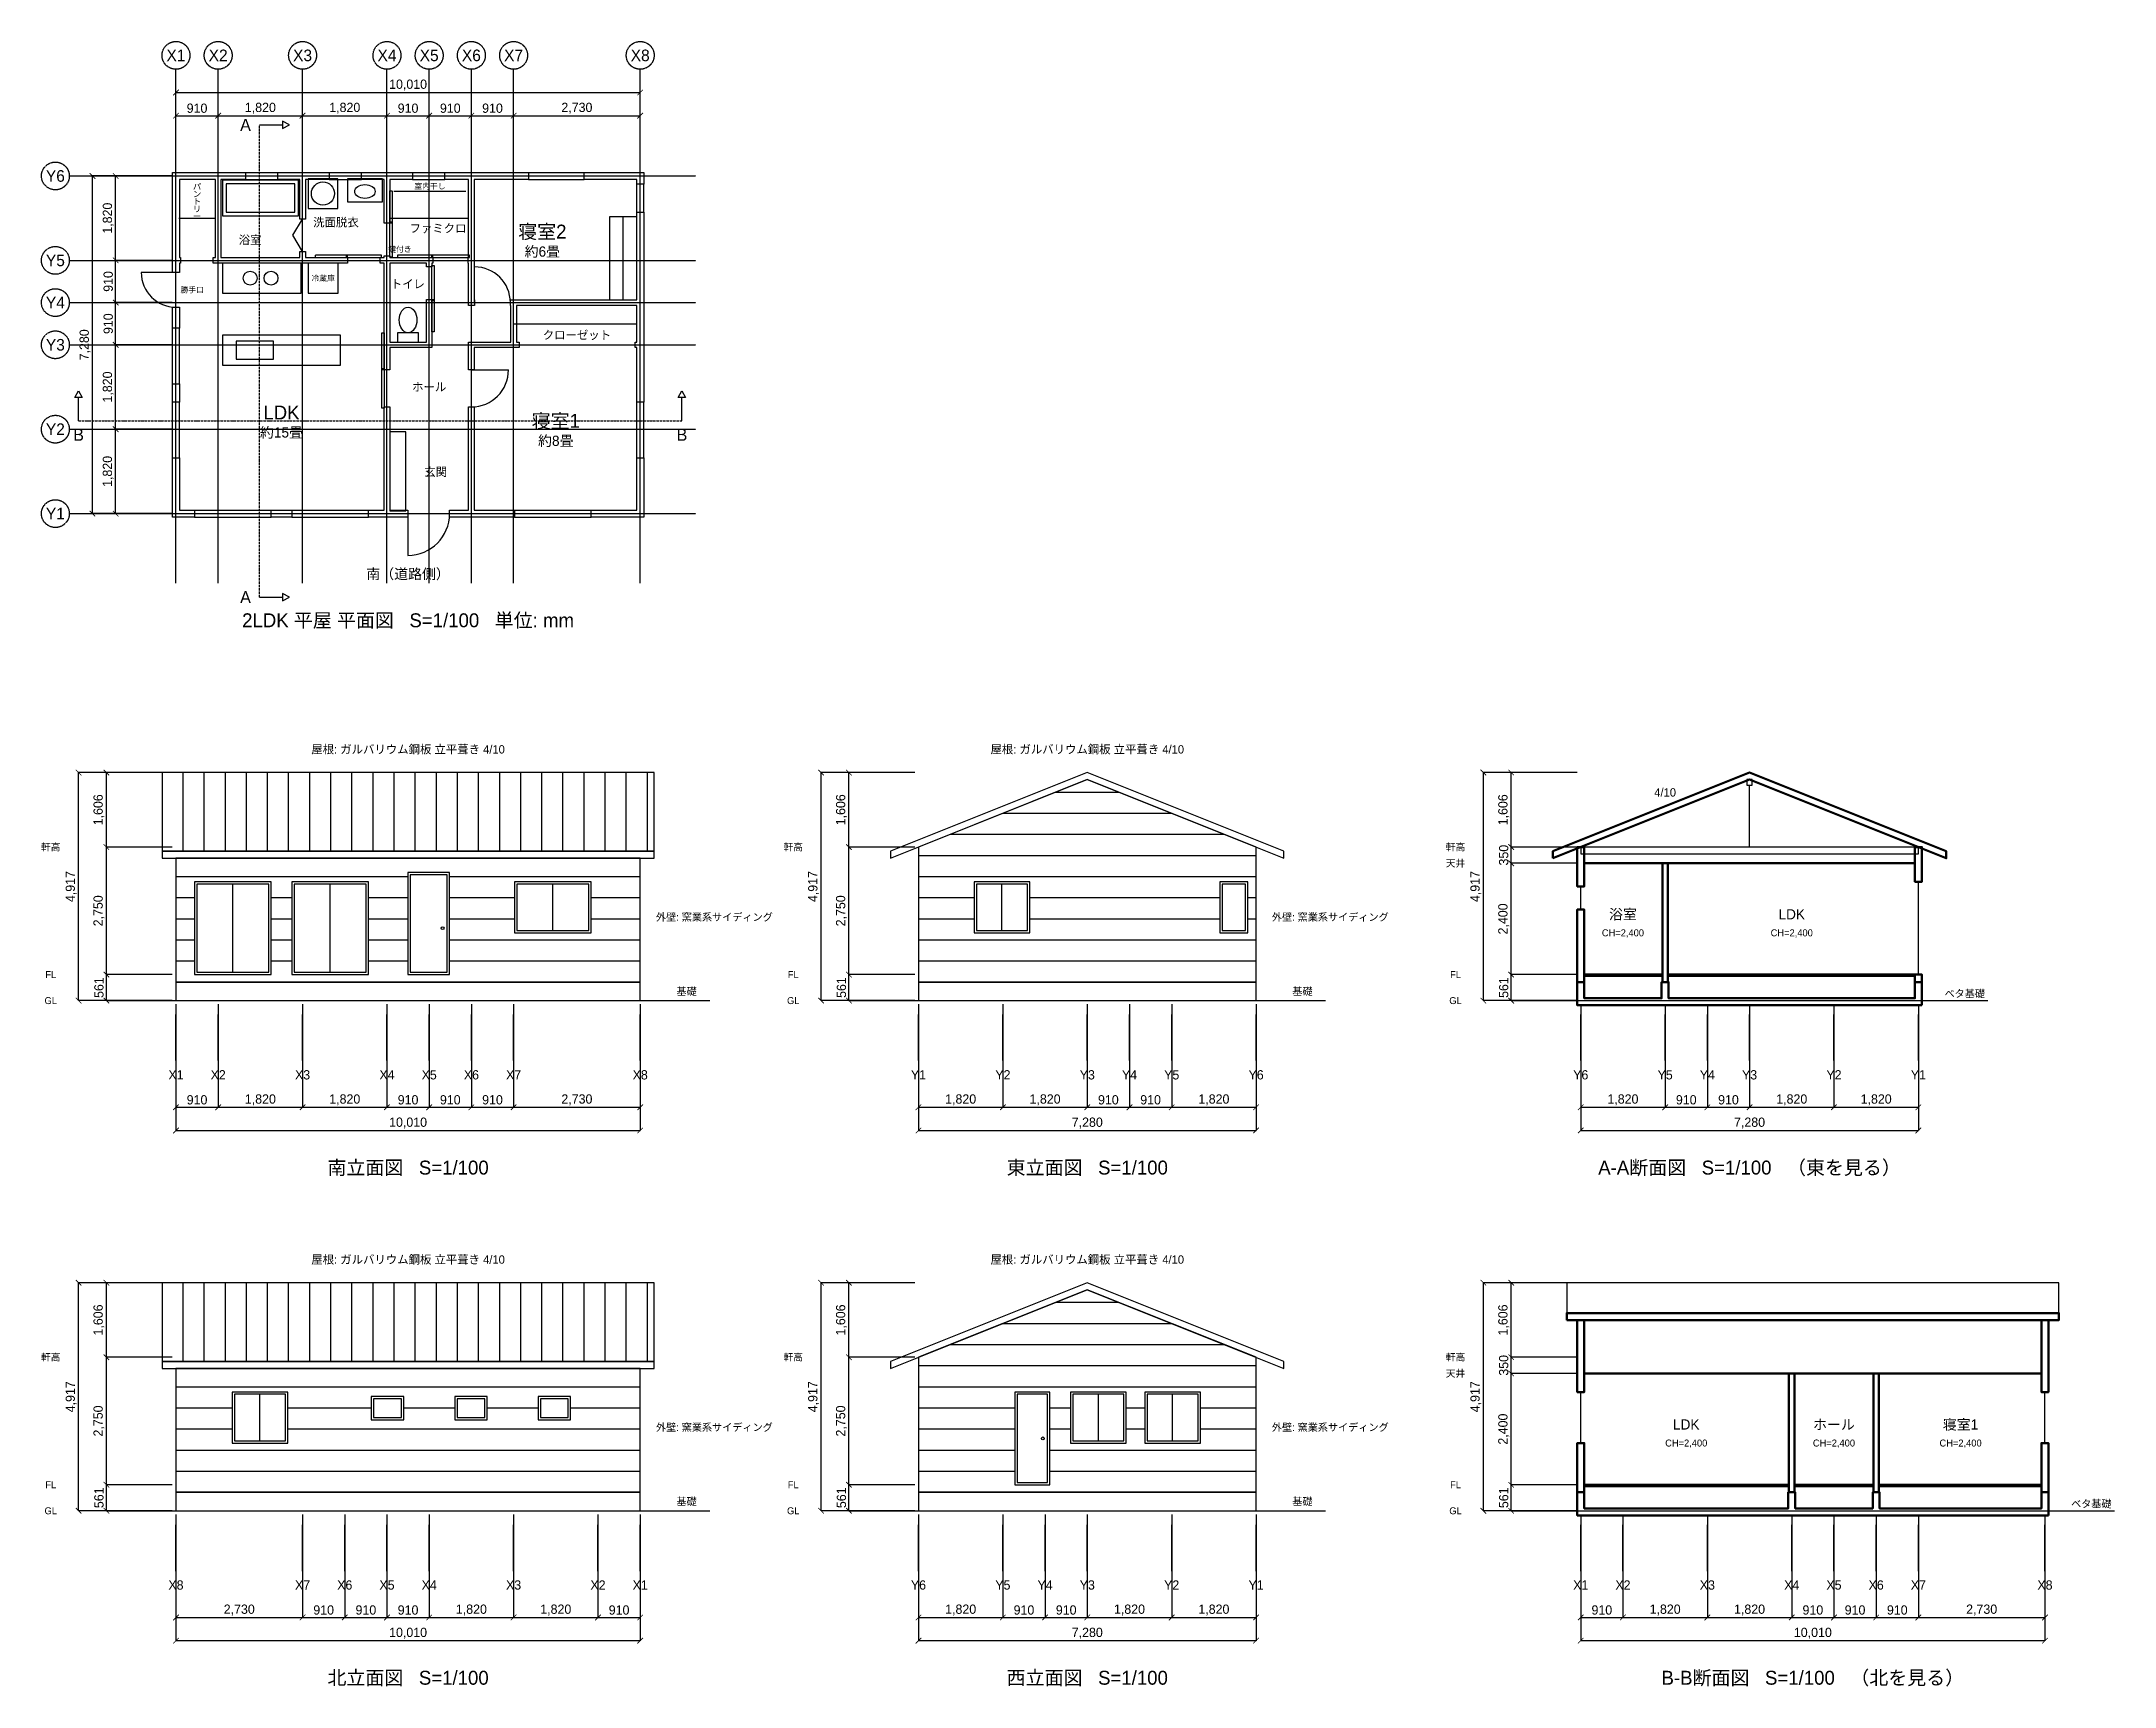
# Model space of a CAD drawing. Header units: millimetres. Extents: x -2900 to 41800, y -25289 to 10180.
import ezdxf
from ezdxf.enums import TextEntityAlignment as Align

# ---------------------------------------------------------------- set-up
doc = ezdxf.new("R2010")
doc.units = ezdxf.units.MM
for name, pattern in [('CENTER', [5.08, 3.175, -0.635, 0.635, -0.635]), ('DASHDOT', [3.556, 2.54, -0.508, 0, -0.508]), ('DASHED', [1.524, 1.27, -0.254])]:
    doc.linetypes.add(name, pattern=pattern)
for name, color, linetype in [('DIM', 2, 'CONTINUOUS'), ('DOOR', 3, 'CONTINUOUS'), ('ELEV', 7, 'CONTINUOUS'), ('ELEV_DETAIL', 8, 'CONTINUOUS'), ('ELEV_WINDOW', 4, 'CONTINUOUS'), ('FIXTURE', 8, 'CONTINUOUS'), ('GRID', 1, 'CENTER'), ('SECT', 7, 'CONTINUOUS'), ('SECT_VIEW', 8, 'CONTINUOUS'), ('TEXT', 7, 'CONTINUOUS'), ('WALL', 7, 'CONTINUOUS'), ('WINDOW', 4, 'CONTINUOUS')]:
    doc.layers.add(name, color=color, linetype=linetype)
doc.styles.add('kst32b', font='kst32b.lff')
doc.styles.add('OpenSansCondensed-Light', font='OpenSansCondensed-Light.ttf')
doc.dimstyles.new('EZDXF', dxfattribs={"dimtxt": 0.25, "dimasz": 0.175, "dimexe": 0.375, "dimexo": 0.125, "dimgap": 0.1, "dimtad": 1, "dimlfac": 100, "dimzin": 12, "dimdsep": 46, "dimtxsty": 'OpenSansCondensed-Light', "dimblk": 'ARCHTICK', "dimcen": 2.5, "dimazin": 3, "dimtfac": 0.5, "dimtmove": 2, "dimatfit": 3})

# ---------------------------------------------------------------- blocks, each defined once
blk = doc.blocks.new('_ARCHTICK')
at = {"color": 0, "linetype": 'BYBLOCK', "const_width": 0.15}
blk.add_lwpolyline([(-0.5, -0.5), (0.5, 0.5)], dxfattribs=at)

msp = doc.modelspace()

# ---------------------------------------------------------------- linework, layer by layer
at = {"layer": 'DOOR'}
for p, q in [((0, 5200), (-750, 5200)), ((6440, 4550), (6440, 5320)), ((6370, 3100), (7170, 3100)), ((5000, 0), (5000, -900))]:
    msp.add_line(p, q, dxfattribs=at)
at = {"layer": 'DOOR', "linetype": 'DASHED', "ltscale": 8}
for points in [[(4610, 6260), (4610, 6960), (4660, 6960), (4660, 6260)], [(3000, 5520), (3700, 5520), (3700, 5570), (3000, 5570)], [(4780, 5520), (5540, 5520), (5540, 5570), (4780, 5570)], [(5520, 3920), (5520, 4620), (5570, 4620), (5570, 3920)], [(4440, 3100), (4440, 3900), (4490, 3900), (4490, 3100)]]:
    msp.add_lwpolyline(points, close=True, dxfattribs=at)
at = {"layer": 'DOOR'}
msp.add_lwpolyline([(2730, 5650), (2520, 6000), (2730, 6350)], dxfattribs=at)
at = {"layer": 'DOOR', "linetype": 'CONTINUOUS', "ltscale": 8}
for points in [[(4610, 5530), (4610, 6290), (4660, 6290), (4660, 5530)], [(3670, 5520), (4430, 5520), (4430, 5570), (3670, 5570)], [(5510, 5520), (6330, 5520), (6330, 5570), (5510, 5570)], [(5520, 4590), (5520, 5350), (5570, 5350), (5570, 4590)], [(4440, 2270), (4440, 3130), (4490, 3130), (4490, 2270)]]:
    msp.add_lwpolyline(points, close=True, dxfattribs=at)
at = {"layer": 'DOOR'}
for centre, radius, start, end in [((0, 5200), 750, 180, 270), ((6440, 4550), 770, 0, 90), ((6370, 3100), 800, 270, 360), ((5000, 0), 900, 270, 360)]:
    msp.add_arc(centre, radius, start, end, dxfattribs=at)
at = {"layer": 'ELEV'}
for p, q in [((-1500, -10500), (11510, -10500)), ((14510, -10500), (24790, -10500)), ((-1500, -21500), (11510, -21500)), ((14510, -21500), (24790, -21500))]:
    msp.add_line(p, q, dxfattribs=at)
for points in [[(-300, -7279), (10310, -7279), (10310, -5583), (-300, -5583)], [(15410, -7429), (19650, -5733), (23890, -7429), (23890, -7279), (19650, -5583), (15410, -7279)], [(16010, -10100), (23290, -10100), (23290, -7189), (19650, -5733), (16010, -7189)], [(-300, -7429), (10310, -7429), (10310, -7279), (-300, -7279)], [(0, -10100), (10010, -10100), (10010, -7429), (0, -7429)], [(0, -10500), (10010, -10500), (10010, -10100), (0, -10100)], [(16010, -10500), (23290, -10500), (23290, -10100), (16010, -10100)], [(-300, -18279), (10310, -18279), (10310, -16583), (-300, -16583)], [(15410, -18429), (19650, -16733), (23890, -18429), (23890, -18279), (19650, -16583), (15410, -18279)], [(16010, -21100), (23290, -21100), (23290, -18189), (19650, -16733), (16010, -18189)], [(-300, -18429), (10310, -18429), (10310, -18279), (-300, -18279)], [(0, -21100), (10010, -21100), (10010, -18429), (0, -18429)], [(0, -21500), (10010, -21500), (10010, -21100), (0, -21100)], [(16010, -21500), (23290, -21500), (23290, -21100), (16010, -21100)]]:
    msp.add_lwpolyline(points, close=True, dxfattribs=at)
at = {"layer": 'ELEV_DETAIL'}
for p, q in [((155, -7279), (155, -5583)), ((610, -7279), (610, -5583)), ((1065, -7279), (1065, -5583)), ((1520, -7279), (1520, -5583)), ((1975, -7279), (1975, -5583)), ((2430, -7279), (2430, -5583)), ((2885, -7279), (2885, -5583)), ((3340, -7279), (3340, -5583)), ((3795, -7279), (3795, -5583)), ((4250, -7279), (4250, -5583)), ((4705, -7279), (4705, -5583)), ((5160, -7279), (5160, -5583)), ((5615, -7279), (5615, -5583)), ((6070, -7279), (6070, -5583)), ((6525, -7279), (6525, -5583)), ((6980, -7279), (6980, -5583)), ((7435, -7279), (7435, -5583)), ((7890, -7279), (7890, -5583)), ((8345, -7279), (8345, -5583)), ((8800, -7279), (8800, -5583)), ((9255, -7279), (9255, -5583)), ((9710, -7279), (9710, -5583)), ((10165, -7279), (10165, -5583)), ((18970, -6005), (20330, -6005)), ((17832.5, -6460), (21467.5, -6460)), ((16695, -6915), (22605, -6915)), ((16010, -7370), (23290, -7370)), ((0, -7825), (5000, -7825)), ((5900, -7825), (10010, -7825)), ((16010, -7825), (23290, -7825)), ((0, -8280), (400, -8280)), ((2050, -8280), (2500, -8280)), ((4150, -8280), (5000, -8280)), ((5900, -8280), (7300, -8280)), ((8950, -8280), (10010, -8280)), ((16010, -8280), (17210, -8280)), ((18410, -8280), (22510, -8280)), ((23110, -8280), (23290, -8280)), ((0, -8735), (400, -8735)), ((2050, -8735), (2500, -8735)), ((4150, -8735), (5000, -8735)), ((5900, -8735), (7300, -8735)), ((8950, -8735), (10010, -8735)), ((16010, -8735), (17210, -8735)), ((18410, -8735), (22510, -8735)), ((23110, -8735), (23290, -8735)), ((0, -9190), (400, -9190)), ((2050, -9190), (2500, -9190)), ((4150, -9190), (5000, -9190)), ((5900, -9190), (10010, -9190)), ((16010, -9190), (23290, -9190)), ((0, -9645), (400, -9645)), ((2050, -9645), (2500, -9645)), ((4150, -9645), (5000, -9645)), ((5900, -9645), (10010, -9645)), ((16010, -9645), (23290, -9645)), ((155, -18279), (155, -16583)), ((610, -18279), (610, -16583)), ((1065, -18279), (1065, -16583)), ((1520, -18279), (1520, -16583)), ((1975, -18279), (1975, -16583)), ((2430, -18279), (2430, -16583)), ((2885, -18279), (2885, -16583)), ((3340, -18279), (3340, -16583)), ((3795, -18279), (3795, -16583)), ((4250, -18279), (4250, -16583)), ((4705, -18279), (4705, -16583)), ((5160, -18279), (5160, -16583)), ((5615, -18279), (5615, -16583)), ((6070, -18279), (6070, -16583)), ((6525, -18279), (6525, -16583)), ((6980, -18279), (6980, -16583)), ((7435, -18279), (7435, -16583)), ((7890, -18279), (7890, -16583)), ((8345, -18279), (8345, -16583)), ((8800, -18279), (8800, -16583)), ((9255, -18279), (9255, -16583)), ((9710, -18279), (9710, -16583)), ((10165, -18279), (10165, -16583)), ((18970, -17005), (20330, -17005)), ((17832.5, -17460), (21467.5, -17460)), ((16695, -17915), (22605, -17915)), ((16010, -18370), (23290, -18370)), ((0, -18825), (10010, -18825)), ((16010, -18825), (23290, -18825)), ((0, -19280), (1210, -19280)), ((2410, -19280), (4210, -19280)), ((4910, -19280), (6010, -19280)), ((6710, -19280), (7810, -19280)), ((8510, -19280), (10010, -19280)), ((16010, -19280), (18090, -19280)), ((18840, -19280), (19290, -19280)), ((20490, -19280), (20890, -19280)), ((22090, -19280), (23290, -19280)), ((0, -19735), (1210, -19735)), ((2410, -19735), (10010, -19735)), ((16010, -19735), (18090, -19735)), ((18840, -19735), (19290, -19735)), ((20490, -19735), (20890, -19735)), ((22090, -19735), (23290, -19735)), ((0, -20190), (10010, -20190)), ((16010, -20190), (18090, -20190)), ((18840, -20190), (23290, -20190)), ((0, -20645), (10010, -20645)), ((16010, -20645), (18090, -20645)), ((18840, -20645), (23290, -20645))]:
    msp.add_line(p, q, dxfattribs=at)
at = {"layer": 'ELEV_WINDOW'}
for p, q in [((1225, -9889), (1225, -7989)), ((3325, -9889), (3325, -7989)), ((8125, -8989), (8125, -7989)), ((17810, -8989), (17810, -7989)), ((1810, -19989), (1810, -18989)), ((19890, -19989), (19890, -18989)), ((21490, -19989), (21490, -18989))]:
    msp.add_line(p, q, dxfattribs=at)
for points in [[(400, -9939), (2050, -9939), (2050, -7939), (400, -7939)], [(450, -9889), (2000, -9889), (2000, -7989), (450, -7989)], [(2500, -9939), (4150, -9939), (4150, -7939), (2500, -7939)], [(2550, -9889), (4100, -9889), (4100, -7989), (2550, -7989)], [(5000, -9939), (5900, -9939), (5900, -7739), (5000, -7739)], [(5050, -9889), (5850, -9889), (5850, -7789), (5050, -7789)], [(7300, -9039), (8950, -9039), (8950, -7939), (7300, -7939)], [(7350, -8989), (8900, -8989), (8900, -7989), (7350, -7989)], [(17210, -9039), (18410, -9039), (18410, -7939), (17210, -7939)], [(17260, -8989), (18360, -8989), (18360, -7989), (17260, -7989)], [(22510, -9039), (23110, -9039), (23110, -7939), (22510, -7939)], [(22560, -8989), (23060, -8989), (23060, -7989), (22560, -7989)], [(1210, -20039), (2410, -20039), (2410, -18939), (1210, -18939)], [(1260, -19989), (2360, -19989), (2360, -18989), (1260, -18989)], [(4210, -19539), (4910, -19539), (4910, -19039), (4210, -19039)], [(4260, -19489), (4860, -19489), (4860, -19089), (4260, -19089)], [(6010, -19539), (6710, -19539), (6710, -19039), (6010, -19039)], [(6060, -19489), (6660, -19489), (6660, -19089), (6060, -19089)], [(7810, -19539), (8510, -19539), (8510, -19039), (7810, -19039)], [(7860, -19489), (8460, -19489), (8460, -19089), (7860, -19089)], [(18090, -20939), (18840, -20939), (18840, -18939), (18090, -18939)], [(18140, -20889), (18790, -20889), (18790, -18989), (18140, -18989)], [(19290, -20039), (20490, -20039), (20490, -18939), (19290, -18939)], [(19340, -19989), (20440, -19989), (20440, -18989), (19340, -18989)], [(20890, -20039), (22090, -20039), (22090, -18939), (20890, -18939)], [(20940, -19989), (22040, -19989), (22040, -18989), (20940, -18989)]]:
    msp.add_lwpolyline(points, close=True, dxfattribs=at)
for centre in [(5750, -8939), (18690, -19939)]:
    msp.add_circle(centre, 30, dxfattribs=at)
at = {"layer": 'FIXTURE'}
for p, q in [((4700, 6950), (6250, 6950)), ((60, 6370), (850, 6370)), ((4610, 6370), (6310, 6370)), ((9640, 4610), (9640, 6400)), ((7280, 4095), (9935, 4095)), ((4610, 1820), (6310, 1820))]:
    msp.add_line(p, q, dxfattribs=at)
for points in [[(1000, 6420), (2640, 6420), (2640, 7190), (1000, 7190)], [(2850, 6580), (3490, 6580), (3490, 7220), (2850, 7220)], [(3700, 6720), (4450, 6720), (4450, 7220), (3700, 7220)], [(1080, 6500), (2560, 6500), (2560, 7110), (1080, 7110)], [(9350, 4610), (9935, 4610), (9935, 6400), (9350, 6400)], [(1000, 4750), (2700, 4750), (2700, 5400), (1000, 5400)], [(2850, 4750), (3500, 4750), (3500, 5400), (2850, 5400)], [(1000, 3200), (3550, 3200), (3550, 3850), (1000, 3850)], [(1300, 3330), (2100, 3330), (2100, 3720), (1300, 3720)], [(4780, 3700), (5230, 3700), (5230, 3900), (4780, 3900)], [(4610, 60), (4960, 60), (4960, 1760), (4610, 1760)]]:
    msp.add_lwpolyline(points, close=True, dxfattribs=at)
for centre, radius in [((3170, 6900), 250), ((1600, 5075), 150), ((2050, 5075), 150)]:
    msp.add_circle(centre, radius, dxfattribs=at)
for centre, major_axis, ratio in [((4075, 6945), (220, 0), 0.681818182), ((5005, 4175), (0, 275), 0.690909091)]:
    msp.add_ellipse(centre, major_axis=major_axis, ratio=ratio, dxfattribs=at)
at = {"layer": 'GRID'}
for p, q in [((0, -1500), (0, 9580)), ((910, -1500), (910, 9580)), ((2730, -1500), (2730, 9580)), ((4550, -1500), (4550, 9580)), ((5460, -1500), (5460, 9580)), ((6370, -1500), (6370, 9580)), ((7280, -1500), (7280, 9580)), ((10010, -1500), (10010, 9580)), ((-2300, 7280), (11210, 7280)), ((-2300, 5460), (11210, 5460)), ((-2300, 4550), (11210, 4550)), ((-2300, 3640), (11210, 3640)), ((-2300, 1820), (11210, 1820)), ((-2300, 0), (11210, 0)), ((0, -11800), (0, -10800)), ((910, -11800), (910, -10800)), ((2730, -11800), (2730, -10800)), ((4550, -11800), (4550, -10800)), ((5460, -11800), (5460, -10800)), ((6370, -11800), (6370, -10800)), ((7280, -11800), (7280, -10800)), ((10010, -11800), (10010, -10800)), ((16010, -11800), (16010, -10800)), ((17830, -11800), (17830, -10800)), ((19650, -11800), (19650, -10800)), ((20560, -11800), (20560, -10800)), ((21470, -11800), (21470, -10800)), ((23290, -11800), (23290, -10800)), ((30290, -11800), (30290, -10800)), ((32110, -11800), (32110, -10800)), ((33020, -11800), (33020, -10800)), ((33930, -11800), (33930, -10800)), ((35750, -11800), (35750, -10800)), ((37570, -11800), (37570, -10800)), ((0, -22800), (0, -21800)), ((2730, -22800), (2730, -21800)), ((3640, -22800), (3640, -21800)), ((4550, -22800), (4550, -21800)), ((5460, -22800), (5460, -21800)), ((7280, -22800), (7280, -21800)), ((9100, -22800), (9100, -21800)), ((10010, -22800), (10010, -21800)), ((16010, -22800), (16010, -21800)), ((17830, -22800), (17830, -21800)), ((18740, -22800), (18740, -21800)), ((19650, -22800), (19650, -21800)), ((21470, -22800), (21470, -21800)), ((23290, -22800), (23290, -21800)), ((30290, -22800), (30290, -21800)), ((31200, -22800), (31200, -21800)), ((33020, -22800), (33020, -21800)), ((34840, -22800), (34840, -21800)), ((35750, -22800), (35750, -21800)), ((36660, -22800), (36660, -21800)), ((37570, -22800), (37570, -21800)), ((40300, -22800), (40300, -21800))]:
    msp.add_line(p, q, dxfattribs=at)
for centre in [(0, 9880), (910, 9880), (2730, 9880), (4550, 9880), (5460, 9880), (6370, 9880), (7280, 9880), (10010, 9880), (-2600, 7280), (-2600, 5460), (-2600, 4550), (-2600, 3640), (-2600, 1820), (-2600, 0)]:
    msp.add_circle(centre, 300, dxfattribs=at)
at = {"layer": 'SECT', "lineweight": 50}
for p, q in [((30365, -7539), (32050, -7539)), ((32170, -7539), (37495, -7539)), ((30365, -18539), (34780, -18539)), ((34900, -18539), (36600, -18539)), ((36720, -18539), (40225, -18539))]:
    msp.add_line(p, q, dxfattribs=at)
for points in [[(29690, -7429), (33930, -5733), (38170, -7429), (38170, -7279), (33930, -5583), (29690, -7279)], [(30215, -7189), (30365, -7189), (30365, -8039), (30215, -8039)], [(32170, -10100), (32170, -7539), (32050, -7539), (32050, -10100)], [(37495, -7189), (37645, -7189), (37645, -7939), (37495, -7939)], [(30365, -10100), (30215, -10100), (30215, -8539), (30365, -8539)], [(37645, -10600), (37495, -10600), (32185, -10600), (32035, -10600), (30365, -10600), (30215, -10600), (30215, -10450), (30215, -10100), (30365, -10100), (30365, -10450), (32035, -10450), (32035, -10100), (32185, -10100), (32185, -10450), (37495, -10450), (37495, -10100), (37645, -10100), (37645, -10450)], [(30365, -9969), (32050, -9969), (32050, -9939), (30365, -9939)], [(32170, -9969), (37495, -9969), (37495, -9939), (32170, -9939)], [(37645, -10100), (37495, -10100), (37495, -9939), (37645, -9939)], [(29990, -17389), (40600, -17389), (40600, -17239), (29990, -17239)], [(30215, -17389), (30365, -17389), (30365, -18939), (30215, -18939)], [(40225, -17389), (40375, -17389), (40375, -18939), (40225, -18939)], [(34900, -21100), (34900, -18539), (34780, -18539), (34780, -21100)], [(36720, -21100), (36720, -18539), (36600, -18539), (36600, -21100)], [(30365, -21100), (30215, -21100), (30215, -20039), (30365, -20039)], [(40375, -21100), (40225, -21100), (40225, -20039), (40375, -20039)], [(30365, -20969), (34780, -20969), (34780, -20939), (30365, -20939)], [(34900, -20969), (36600, -20969), (36600, -20939), (34900, -20939)], [(36720, -20969), (40225, -20969), (40225, -20939), (36720, -20939)], [(40375, -21600), (40225, -21600), (36735, -21600), (36585, -21600), (34915, -21600), (34765, -21600), (30365, -21600), (30215, -21600), (30215, -21450), (30215, -21100), (30365, -21100), (30365, -21450), (34765, -21450), (34765, -21100), (34915, -21100), (34915, -21450), (36585, -21450), (36585, -21100), (36735, -21100), (36735, -21450), (40225, -21450), (40225, -21100), (40375, -21100), (40375, -21450)]]:
    msp.add_lwpolyline(points, close=True, dxfattribs=at)
at = {"layer": 'SECT_VIEW', "linetype": 'DASHDOT', "ltscale": 20}
for p, q in [((1800, -1800), (1800, 8380)), ((-2100, 2000), (10910, 2000))]:
    msp.add_line(p, q, dxfattribs=at)
at = {"layer": 'SECT_VIEW'}
for p, q in [((1800, 8380), (2300, 8380)), ((-2100, 2000), (-2100, 2500)), ((10910, 2000), (10910, 2500)), ((1800, -1800), (2300, -1800)), ((33930, -7189), (33930, -5853)), ((30290, -8539), (30290, -8039)), ((37570, -9939), (37570, -7939)), ((28790, -10500), (39070, -10500)), ((30290, -20039), (30290, -18939)), ((40300, -20039), (40300, -18939)), ((28790, -21500), (41800, -21500))]:
    msp.add_line(p, q, dxfattribs=at)
for points in [[(2300, 8300), (2450, 8380), (2300, 8460)], [(-2180, 2500), (-2100, 2650), (-2020, 2500)], [(10830, 2500), (10910, 2650), (10990, 2500)], [(2300, -1880), (2450, -1800), (2300, -1720)], [(33870, -5853), (33990, -5853), (33990, -5733), (33870, -5733)], [(30290, -7339), (37570, -7339), (37570, -7189), (30290, -7189)], [(29990, -17239), (40600, -17239), (40600, -16583), (29990, -16583)]]:
    msp.add_lwpolyline(points, close=True, dxfattribs=at)
at = {"layer": 'WALL'}
for points in [[(-75, 7205), (-75, 7280), (-75, 7355), (75, 7355), (1500, 7355), (1500, 7205), (970, 7205), (970, 5520), (2670, 5520), (2670, 5650), (2790, 5650), (2790, 5520), (3700, 5520), (3700, 5400), (2790, 5400), (2670, 5400), (970, 5400), (850, 5400), (800, 5400), (800, 5520), (850, 5520), (850, 7205), (75, 7205), (75, 5520), (100, 5520), (100, 5400), (75, 5400), (75, 5200), (-75, 5200)], [(3300, 7355), (3300, 7205), (2790, 7205), (2790, 6350), (2670, 6350), (2670, 7205), (2200, 7205), (2200, 7355)], [(5100, 7355), (5100, 7205), (4610, 7205), (4610, 6260), (4490, 6260), (4490, 7205), (4000, 7205), (4000, 7355)], [(7600, 7355), (7600, 7205), (6430, 7205), (6430, 5520), (6430, 5400), (6430, 4610), (6440, 4610), (6440, 4490), (6430, 4490), (6370, 4490), (6310, 4490), (6310, 4610), (6310, 5400), (6300, 5400), (6300, 5520), (6310, 5520), (6310, 7205), (5800, 7205), (5800, 7355)], [(9935, 7355), (10010, 7355), (10085, 7355), (10085, 7205), (10085, 7100), (9935, 7100), (9935, 7205), (8800, 7205), (8800, 7355)], [(10085, 2400), (9935, 2400), (9935, 3580), (9900, 3580), (9900, 3700), (9935, 3700), (9935, 4490), (7340, 4490), (7340, 3700), (7400, 3700), (7400, 3580), (7340, 3580), (7220, 3580), (6430, 3580), (6430, 3100), (6310, 3100), (6310, 3580), (6310, 3640), (6310, 3700), (6430, 3700), (7220, 3700), (7220, 4490), (7210, 4490), (7210, 4610), (7220, 4610), (7340, 4610), (9935, 4610), (9935, 6500), (10085, 6500)], [(4490, 5520), (4490, 5560), (4610, 5560), (4610, 5520), (5400, 5520), (5520, 5520), (5540, 5520), (5540, 5400), (5520, 5400), (5520, 5320), (5400, 5320), (5400, 5400), (4610, 5400), (4610, 3700), (5400, 3700), (5400, 4620), (5520, 4620), (5520, 3700), (5520, 3640), (5520, 3580), (5400, 3580), (4610, 3580), (4610, 3100), (4490, 3100), (4490, 3580), (4490, 3700), (4490, 5400), (4400, 5400), (4400, 5520)], [(-75, 4450), (75, 4450), (75, 4000), (-75, 4000)], [(-75, 2800), (75, 2800), (75, 2400), (-75, 2400)], [(4150, -75), (4150, 75), (4490, 75), (4490, 2300), (4610, 2300), (4610, 75), (5000, 75), (5000, -75)], [(5900, -75), (5900, 75), (6310, 75), (6310, 2300), (6430, 2300), (6430, 75), (7300, 75), (7300, -75)], [(75, -75), (0, -75), (-75, -75), (-75, 75), (-75, 1200), (75, 1200), (75, 75), (400, 75), (400, -75)], [(8950, -75), (8950, 75), (9935, 75), (9935, 1200), (10085, 1200), (10085, 75), (10085, 0), (10085, -75), (9935, -75)], [(2050, -75), (2050, 75), (2500, 75), (2500, -75)]]:
    msp.add_lwpolyline(points, close=True, dxfattribs=at)
at = {"layer": 'WINDOW'}
for p, q in [((1500, 7355), (2200, 7355)), ((1500, 7280), (2200, 7280)), ((1500, 7205), (2200, 7205)), ((3300, 7355), (4000, 7355)), ((3300, 7280), (4000, 7280)), ((3300, 7205), (4000, 7205)), ((5100, 7355), (5800, 7355)), ((5100, 7280), (5800, 7280)), ((5100, 7205), (5800, 7205)), ((7600, 7355), (8800, 7355)), ((7600, 7280), (8800, 7280)), ((7600, 7205), (8800, 7205)), ((9935, 6500), (9935, 7100)), ((10010, 6500), (10010, 7100)), ((10085, 6500), (10085, 7100)), ((-75, 2800), (-75, 4000)), ((0, 2800), (0, 4000)), ((75, 2800), (75, 4000)), ((-75, 1200), (-75, 2400)), ((0, 1200), (0, 2400)), ((75, 1200), (75, 2400)), ((9935, 1200), (9935, 2400)), ((10010, 1200), (10010, 2400)), ((10085, 1200), (10085, 2400)), ((400, 75), (2050, 75)), ((400, 0), (2050, 0)), ((2500, 75), (4150, 75)), ((2500, 0), (4150, 0)), ((7300, 75), (8950, 75)), ((7300, 0), (8950, 0)), ((400, -75), (2050, -75)), ((2500, -75), (4150, -75)), ((7300, -75), (8950, -75))]:
    msp.add_line(p, q, dxfattribs=at)

# ---------------------------------------------------------------- texts
at = {"layer": 'FIXTURE', "style": 'kst32b'}
for s, p in [('室内干し', (5475, 7060)), ('鍵付き', (4830, 5700)), ('冷蔵庫', (3175, 5075)), ('勝手口', (350, 4825))]:
    msp.add_text(s, height=120, dxfattribs=at).set_placement(p, align=Align.MIDDLE_CENTER)
at = {"layer": 'GRID', "style": 'kst32b'}
for s, height, p in [('X1', 250, (0, 9880)), ('X2', 250, (910, 9880)), ('X3', 250, (2730, 9880)), ('X4', 250, (4550, 9880)), ('X5', 250, (5460, 9880)), ('X6', 250, (6370, 9880)), ('X7', 250, (7280, 9880)), ('X8', 250, (10010, 9880)), ('Y6', 250, (-2600, 7280)), ('Y5', 250, (-2600, 5460)), ('Y4', 250, (-2600, 4550)), ('Y3', 250, (-2600, 3640)), ('Y2', 250, (-2600, 1820)), ('Y1', 250, (-2600, 0)), ('X1', 200, (0, -12100)), ('X2', 200, (910, -12100)), ('X3', 200, (2730, -12100)), ('X4', 200, (4550, -12100)), ('X5', 200, (5460, -12100)), ('X6', 200, (6370, -12100)), ('X7', 200, (7280, -12100)), ('X8', 200, (10010, -12100)), ('Y1', 200, (16010, -12100)), ('Y2', 200, (17830, -12100)), ('Y3', 200, (19650, -12100)), ('Y4', 200, (20560, -12100)), ('Y5', 200, (21470, -12100)), ('Y6', 200, (23290, -12100)), ('Y6', 200, (30290, -12100)), ('Y5', 200, (32110, -12100)), ('Y4', 200, (33020, -12100)), ('Y3', 200, (33930, -12100)), ('Y2', 200, (35750, -12100)), ('Y1', 200, (37570, -12100)), ('X8', 200, (0, -23100)), ('X7', 200, (2730, -23100)), ('X6', 200, (3640, -23100)), ('X5', 200, (4550, -23100)), ('X4', 200, (5460, -23100)), ('X3', 200, (7280, -23100)), ('X2', 200, (9100, -23100)), ('X1', 200, (10010, -23100)), ('Y6', 200, (16010, -23100)), ('Y5', 200, (17830, -23100)), ('Y4', 200, (18740, -23100)), ('Y3', 200, (19650, -23100)), ('Y2', 200, (21470, -23100)), ('Y1', 200, (23290, -23100)), ('X1', 200, (30290, -23100)), ('X2', 200, (31200, -23100)), ('X3', 200, (33020, -23100)), ('X4', 200, (34840, -23100)), ('X5', 200, (35750, -23100)), ('X6', 200, (36660, -23100)), ('X7', 200, (37570, -23100)), ('X8', 200, (40300, -23100))]:
    msp.add_text(s, height=height, dxfattribs=at).set_placement(p, align=Align.MIDDLE_CENTER)
at = {"layer": 'TEXT', "style": 'kst32b'}
for s, height, p in [('A', 260, (1500, 8380)), ('パ', 130, (455, 7050)), ('ン', 130, (455, 6890)), ('ト', 130, (455, 6730)), ('ー', 130, (455, 6410)), ('リ', 130, (455, 6570)), ('洗面脱衣', 180, (3450, 6280)), ('ファミクロ', 180, (5650, 6150)), ('寝室2', 300, (7900, 6080)), ('浴室', 180, (1600, 5900)), ('約6畳', 220, (7900, 5650)), ('トイレ', 180, (5000, 4950)), ('クローゼット', 180, (8645, 3850)), ('ホール', 180, (5460, 2730)), ('LDK', 300, (2275, 2180)), ('B', 260, (-2100, 1700)), ('約15畳', 220, (2275, 1750)), ('寝室1', 300, (8190, 2000)), ('B', 260, (10910, 1700)), ('約8畳', 220, (8190, 1570)), ('玄関', 180, (5600, 900)), ('南（道路側）', 220, (5005, -1300)), ('A', 260, (1500, -1800)), ('2LDK 平屋 平面図   S=1/100   単位: mm', 300, (5005, -2300)), ('屋根: ガルバリウム鋼板 立平葺き 4/10', 180, (5005, -5083)), ('屋根: ガルバリウム鋼板 立平葺き 4/10', 180, (19650, -5083)), ('4/10', 180, (32110, -6011)), ('軒高', 150, (-2700, -7189)), ('軒高', 150, (13310, -7189)), ('軒高', 150, (27590, -7189)), ('天井', 150, (27590, -7539)), ('外壁: 窯業系サイディング', 160, (11610, -8700)), ('外壁: 窯業系サイディング', 160, (24890, -8700)), ('浴室', 220, (31200, -8639)), ('LDK', 220, (34840, -8639)), ('CH=2,400', 150, (31200, -9039)), ('CH=2,400', 150, (34840, -9039)), ('FL', 150, (-2700, -9939)), ('基礎', 160, (11010, -10300)), ('FL', 150, (13310, -9939)), ('基礎', 160, (24290, -10300)), ('FL', 150, (27590, -9939)), ('ベタ基礎', 160, (38570, -10350)), ('GL', 150, (-2700, -10500)), ('GL', 150, (13310, -10500)), ('GL', 150, (27590, -10500)), ('南立面図   S=1/100', 300, (5005, -14100)), ('東立面図   S=1/100', 300, (19650, -14100)), ('A-A断面図   S=1/100   （東を見る）', 300, (33930, -14100)), ('屋根: ガルバリウム鋼板 立平葺き 4/10', 180, (5005, -16083)), ('屋根: ガルバリウム鋼板 立平葺き 4/10', 180, (19650, -16083)), ('軒高', 150, (-2700, -18189)), ('軒高', 150, (13310, -18189)), ('軒高', 150, (27590, -18189)), ('天井', 150, (27590, -18539)), ('外壁: 窯業系サイディング', 160, (11610, -19700)), ('外壁: 窯業系サイディング', 160, (24890, -19700)), ('LDK', 220, (32565, -19639)), ('ホール', 220, (35750, -19639)), ('寝室1', 220, (38480, -19639)), ('CH=2,400', 150, (32565, -20039)), ('CH=2,400', 150, (35750, -20039)), ('CH=2,400', 150, (38480, -20039)), ('FL', 150, (-2700, -20939)), ('FL', 150, (13310, -20939)), ('FL', 150, (27590, -20939)), ('GL', 150, (-2700, -21500)), ('基礎', 160, (11010, -21300)), ('GL', 150, (13310, -21500)), ('基礎', 160, (24290, -21300)), ('GL', 150, (27590, -21500)), ('ベタ基礎', 160, (41300, -21350)), ('北立面図   S=1/100', 300, (5005, -25100)), ('西立面図   S=1/100', 300, (19650, -25100)), ('B-B断面図   S=1/100   （北を見る）', 300, (35295, -25100))]:
    msp.add_text(s, height=height, dxfattribs=at).set_placement(p, align=Align.MIDDLE_CENTER)

# ---------------------------------------------------------------- dimensions: what is measured, and where the dimension line sits
at = {"layer": 'DIM'}
for base, p1, p2, text in [((0, 9080), (0, 7280), (10010, 7280), '10,010'), ((0, 8580), (0, 7280), (910, 7280), '910'), ((910, 8580), (910, 7280), (2730, 7280), '1,820'), ((2730, 8580), (2730, 7280), (4550, 7280), '1,820'), ((4550, 8580), (4550, 7280), (5460, 7280), '910'), ((5460, 8580), (5460, 7280), (6370, 7280), '910'), ((6370, 8580), (6370, 7280), (7280, 7280), '910'), ((7280, 8580), (7280, 7280), (10010, 7280), '2,730'), ((0, -12800), (0, -10500), (910, -10500), '910'), ((0, -13300), (0, -10500), (10010, -10500), '10,010'), ((910, -12800), (910, -10500), (2730, -10500), '1,820'), ((2730, -12800), (2730, -10500), (4550, -10500), '1,820'), ((4550, -12800), (4550, -10500), (5460, -10500), '910'), ((5460, -12800), (5460, -10500), (6370, -10500), '910'), ((6370, -12800), (6370, -10500), (7280, -10500), '910'), ((7280, -12800), (7280, -10500), (10010, -10500), '2,730'), ((16010, -12800), (16010, -10500), (17830, -10500), '1,820'), ((16010, -13300), (16010, -10500), (23290, -10500), '7,280'), ((17830, -12800), (17830, -10500), (19650, -10500), '1,820'), ((19650, -12800), (19650, -10500), (20560, -10500), '910'), ((20560, -12800), (20560, -10500), (21470, -10500), '910'), ((21470, -12800), (21470, -10500), (23290, -10500), '1,820'), ((30290, -12800), (30290, -10500), (32110, -10500), '1,820'), ((30290, -13300), (30290, -10500), (37570, -10500), '7,280'), ((32110, -12800), (32110, -10500), (33020, -10500), '910'), ((33020, -12800), (33020, -10500), (33930, -10500), '910'), ((33930, -12800), (33930, -10500), (35750, -10500), '1,820'), ((35750, -12800), (35750, -10500), (37570, -10500), '1,820'), ((0, -23800), (0, -21500), (2730, -21500), '2,730'), ((0, -24300), (0, -21500), (10010, -21500), '10,010'), ((2730, -23800), (2730, -21500), (3640, -21500), '910'), ((3640, -23800), (3640, -21500), (4550, -21500), '910'), ((4550, -23800), (4550, -21500), (5460, -21500), '910'), ((5460, -23800), (5460, -21500), (7280, -21500), '1,820'), ((7280, -23800), (7280, -21500), (9100, -21500), '1,820'), ((9100, -23800), (9100, -21500), (10010, -21500), '910'), ((16010, -23800), (16010, -21500), (17830, -21500), '1,820'), ((16010, -24300), (16010, -21500), (23290, -21500), '7,280'), ((17830, -23800), (17830, -21500), (18740, -21500), '910'), ((18740, -23800), (18740, -21500), (19650, -21500), '910'), ((19650, -23800), (19650, -21500), (21470, -21500), '1,820'), ((21470, -23800), (21470, -21500), (23290, -21500), '1,820'), ((30290, -23800), (30290, -21500), (31200, -21500), '910'), ((30290, -24300), (30290, -21500), (40300, -21500), '10,010'), ((31200, -23800), (31200, -21500), (33020, -21500), '1,820'), ((33020, -23800), (33020, -21500), (34840, -21500), '1,820'), ((34840, -23800), (34840, -21500), (35750, -21500), '910'), ((35750, -23800), (35750, -21500), (36660, -21500), '910'), ((36660, -23800), (36660, -21500), (37570, -21500), '910'), ((37570, -23800), (37570, -21500), (40300, -21500), '2,730')]:
    msp.add_linear_dim(base=base, p1=p1, p2=p2, text=text, dimstyle='EZDXF', override={"dimtxt": 200, "dimasz": 120, "dimexo": 80, "dimgap": 60, "dimtad": 1, "dimdec": 0, "dimtxsty": 'kst32b'}, dxfattribs=at).render()
for base, p1, p2, text in [((-1800, 0), (0, 0), (0, 7280), '7,280'), ((-1300, 5460), (0, 5460), (0, 7280), '1,820'), ((-1300, 4550), (0, 4550), (0, 5460), '910'), ((-1300, 3640), (0, 3640), (0, 4550), '910'), ((-1300, 1820), (0, 1820), (0, 3640), '1,820'), ((-1300, 0), (0, 0), (0, 1820), '1,820'), ((-2100, -10500), (0, -10500), (0, -5583), '4,917'), ((-1500, -7189), (0, -7189), (0, -5583), '1,606'), ((13910, -10500), (16010, -10500), (16010, -5583), '4,917'), ((14510, -7189), (16010, -7189), (16010, -5583), '1,606'), ((28190, -10500), (30290, -10500), (30290, -5583), '4,917'), ((28790, -7189), (30290, -7189), (30290, -5583), '1,606'), ((-1500, -9939), (0, -9939), (0, -7189), '2,750'), ((14510, -9939), (16010, -9939), (16010, -7189), '2,750'), ((28790, -7539), (30290, -7539), (30290, -7189), '350'), ((28790, -9939), (30290, -9939), (30290, -7539), '2,400'), ((-1500, -10500), (0, -10500), (0, -9939), '561'), ((14510, -10500), (16010, -10500), (16010, -9939), '561'), ((28790, -10500), (30290, -10500), (30290, -9939), '561'), ((-2100, -21500), (0, -21500), (0, -16583), '4,917'), ((-1500, -18189), (0, -18189), (0, -16583), '1,606'), ((13910, -21500), (16010, -21500), (16010, -16583), '4,917'), ((14510, -18189), (16010, -18189), (16010, -16583), '1,606'), ((28190, -21500), (30290, -21500), (30290, -16583), '4,917'), ((28790, -18189), (30290, -18189), (30290, -16583), '1,606'), ((-1500, -20939), (0, -20939), (0, -18189), '2,750'), ((14510, -20939), (16010, -20939), (16010, -18189), '2,750'), ((28790, -18539), (30290, -18539), (30290, -18189), '350'), ((28790, -20939), (30290, -20939), (30290, -18539), '2,400'), ((-1500, -21500), (0, -21500), (0, -20939), '561'), ((14510, -21500), (16010, -21500), (16010, -20939), '561'), ((28790, -21500), (30290, -21500), (30290, -20939), '561')]:
    msp.add_linear_dim(base=base, p1=p1, p2=p2, angle=90, text=text, dimstyle='EZDXF', override={"dimtxt": 200, "dimasz": 120, "dimexo": 80, "dimgap": 60, "dimtad": 1, "dimdec": 0, "dimtxsty": 'kst32b'}, dxfattribs=at).render()

doc.saveas('drawing.dxf')
